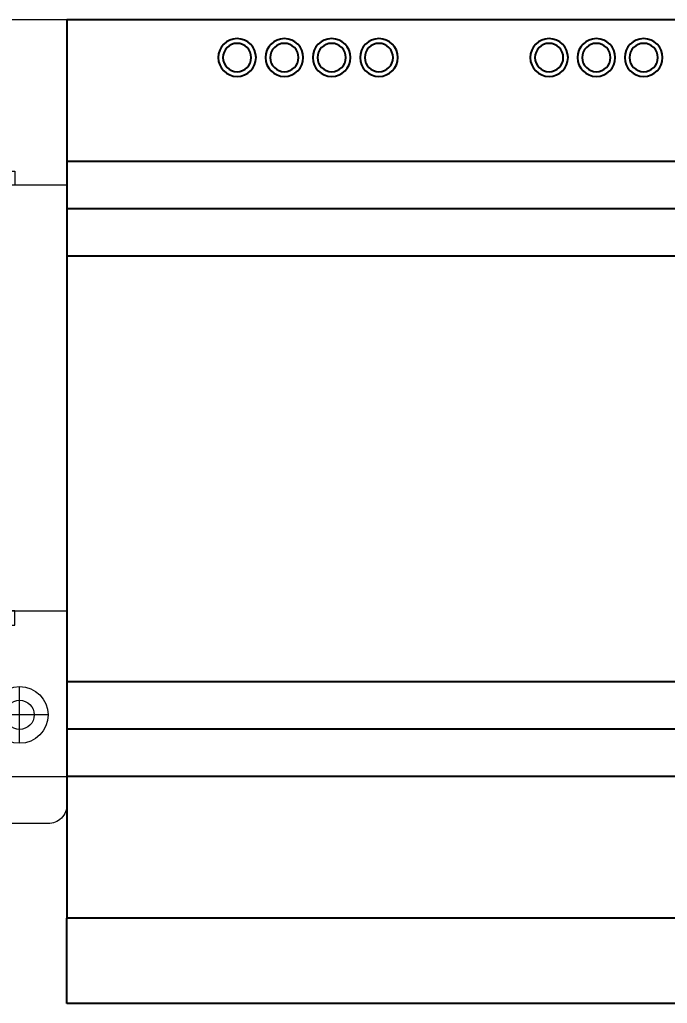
# Model space of a CAD drawing. Extents: x 232612 to 233112, y 364808 to 365808.
# Drawn here: x 232820.8 to 232889.3, y 364912.9 to 365016.9 of the extents above; entities that cross this region are included whole.
import ezdxf

# ---------------------------------------------------------------- set-up
doc = ezdxf.new("R2010")
doc.units = 0
doc.header["$MEASUREMENT"] = 0
doc.layers.add('PV-115', color=7, linetype='Continuous')
doc.layers.add('细线', color=7, linetype='Continuous', lineweight=0)
doc.styles.add('-仿宋_GB2312', font='gbenor.shx', dxfattribs={"bigfont": 'gbcbig.shx'})
doc.styles.add('正常', font='')
doc.styles.get('正常').set_extended_font_data('FangSong_GB2312')

# ---------------------------------------------------------------- blocks, each defined once
blk = doc.blocks.new('Manufacturer光辉PartName剩余电流动作微型断路器Series1PNShellFrameLimitingCurrentRemarkPartTypeMinCurrent1MaxCurrent32Poles1P+NMinPower0MaxPower0LibType2DelFlgfalseUpdateDate')
at = {"layer": '细线'}
for p, q in [((-13, 39), (-13, 33)), ((-5, 39), (-5, 33)), ((-16, 36), (-10, 36)), ((-8, 36), (-2, 36)), ((-13, -34), (-13, -28)), ((-5, -34), (-5, -28)), ((5, -34), (5, -28)), ((13, -34), (13, -28)), ((-16, -31), (-10, -31)), ((-8, -31), (-2, -31)), ((8, -31), (2, -31)), ((16, -31), (10, -31))]:
    blk.add_line(p, q, dxfattribs=at)
for points in [[(-18, -37.5), (0, -37.5), (0, 42.5), (-18, 42.5)], [(0, -37.5), (18, -37.5), (18, 42.5), (0, 42.5)], [(-12.5, 26.5), (-5.5, 26.5), (-5.5, 25), (-12.5, 25)], [(5.5, 26.5), (12.5, 26.5), (12.5, 25), (5.5, 25)], [(-18, -20), (0, -20), (0, 25), (-18, 25)], [(0, -20), (18, -20), (18, 25), (0, 25)], [(6.5, 12), (11.5, 12), (11.5, 17), (6.5, 17)], [(-13.5, -5), (-4.5, -5), (-4.5, 3), (-13.5, 3)], [(-13.5, 3), (-4.5, 3), (-4.5, 1), (-13.5, 1)], [(6.5, -12.38), (11.5, -12.38), (11.5, -10.38), (6.5, -10.38)], [(-12.5, -21.5), (-5.5, -21.5), (-5.5, -20), (-12.5, -20)], [(5.5, -21.5), (12.5, -21.5), (12.5, -20), (5.5, -20)]]:
    blk.add_lwpolyline(points, close=True, dxfattribs=at)
for points in [[(-13.5, -1), (-16.5, -1), (-16.5, -13), (-1.5, -13), (-1.5, -1), (-4.5, -1)], [(-13.5, -1), (-14.5, -1), (-14.5, -13), (-3.5, -13), (-3.5, -1), (-4.5, -1)]]:
    blk.add_lwpolyline(points, dxfattribs=at)
for points in [[(-18, -37.5), (18, -37.5), (18, -40.5, -0.414214), (16, -42.5), (-16, -42.5, -0.414214), (-18, -40.5)], [(-5.5, -40), (5.5, -40, 0.414214), (7.5, -38), (7.5, -37.5), (-7.5, -37.5), (-7.5, -38, 0.414214)]]:
    blk.add_lwpolyline(points, format="xyb", close=True, dxfattribs=at)
blk.add_lwpolyline([(0, -40), (0, -40.5, -0.414214), (-2, -42.5), (-16, -42.5, -0.414214), (-18, -40.5), (-18, -37.5), (0, -37.5)], format="xyb", dxfattribs=at)
for centre, radius in [((-13, 36), 3), ((-5, 36), 3), ((-13, 36), 1.54), ((-5, 36), 1.54), ((-13, -31), 3), ((-5, -31), 3), ((5, -31), 3), ((13, -31), 3), ((-13, -31), 1.54), ((-5, -31), 1.54), ((5, -31), 1.54), ((13, -31), 1.54)]:
    blk.add_circle(centre, radius, dxfattribs=at)
at = {"layer": '细线', "color": 2, "lineweight": 15}
for s, height, style, p in [('N', 3.33, '-仿宋_GB2312', (-14.22, 28.34)), ('ON', 2.851, '正常', (-10.83, -11.36)), ('N', 3.33, '-仿宋_GB2312', (3.78, -26.98))]:
    blk.add_text(s, height=height, dxfattribs=dict(at, style=style)).set_placement(p)
blk = doc.blocks.new('Manufacturer光辉PartName智能照明控制模块Series12位ShellFrameLimitingCurrentRemarkPartTypeMinCurrent0MaxCurrent0PolesMinPower0MaxPower0LibType2DelFlgfalseUpdateDate')
at = {"layer": 'PV-115'}
for p, q in [((108, 52), (-108, 52)), ((-108, 52), (-108, 37)), ((-108, 37), (-108, 32)), ((108, 37), (-108, 37)), ((-108, 32), (-108, 27)), ((108, 32), (-108, 32)), ((-108, 27), (-108, -18)), ((108, 27), (-108, 27)), ((108, -18), (-108, -18)), ((-108, -18), (-108, -23)), ((-108, -23), (-108, -28)), ((108, -23), (-108, -23)), ((-108, -28), (-108, -43)), ((108, -28), (-108, -28)), ((-108, -52), (-108, -43)), ((108, -43), (-108, -43)), ((108, -52), (-108, -52))]:
    blk.add_line(p, q, dxfattribs=at)
for centre, radius, start, end in [((-90, 48), 2, 0, 180), ((-85, 48), 2, 0, 180), ((-80, 48), 2, 0, 180), ((-75, 48), 2, 0, 180), ((-57, 48), 2, 0, 180), ((-52, 48), 2, 0, 180), ((-47, 48), 2, 0, 180), ((-90, 48), 1.5, 0, 180), ((-85, 48), 1.5, 0, 180), ((-80, 48), 1.5, 0, 180), ((-75, 48), 1.5, 0, 180), ((-57, 48), 1.5, 0, 180), ((-52, 48), 1.5, 0, 180), ((-47, 48), 1.5, 0, 180), ((-90, 48), 2, 180, 0), ((-90, 48), 1.5, 180, 0), ((-85, 48), 2, 180, 0), ((-85, 48), 1.5, 180, 0), ((-80, 48), 2, 180, 0), ((-80, 48), 1.5, 180, 0), ((-75, 48), 2, 180, 0), ((-75, 48), 1.5, 180, 0), ((-57, 48), 2, 180, 0), ((-57, 48), 1.5, 180, 0), ((-52, 48), 2, 180, 0), ((-52, 48), 1.5, 180, 0), ((-47, 48), 2, 180, 0), ((-47, 48), 1.5, 180, 0)]:
    blk.add_arc(centre, radius, start, end, dxfattribs=at)

msp = doc.modelspace()

# ---------------------------------------------------------------- block references
for name, p in [('Manufacturer光辉PartName剩余电流动作微型断路器Series1PNShellFrameLimitingCurrentRemarkPartTypeMinCurrent1MaxCurrent32Poles1P+NMinPower0MaxPower0LibType2DelFlgfalseUpdateDate', (232807.79, 364974.38)), ('Manufacturer光辉PartName智能照明控制模块Series12位ShellFrameLimitingCurrentRemarkPartTypeMinCurrent0MaxCurrent0PolesMinPower0MaxPower0LibType2DelFlgfalseUpdateDate', (232933.79, 364964.88))]:
    msp.add_blockref(name, p)

doc.saveas('drawing.dxf')
